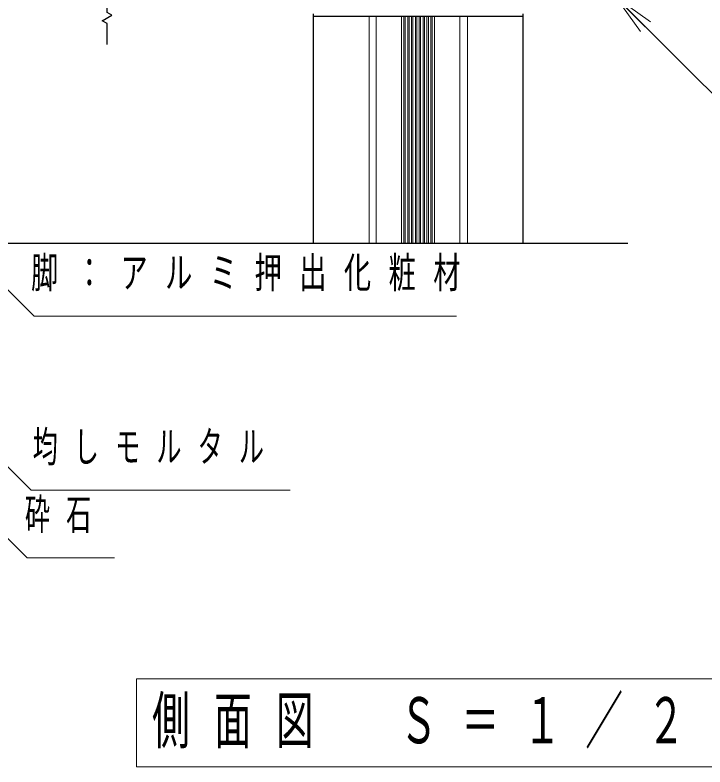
# Model space of a CAD drawing. Units: millimetres on the paper, scale 1:20. Extents: x -365 to 10, y -38 to 257.
# Drawn here: x -107.5 to -58.1, y 53.6 to 107.4 of the extents above; entities that cross this region are included whole.
import ezdxf

# ---------------------------------------------------------------- set-up
doc = ezdxf.new("R2010")
doc.units = ezdxf.units.MM
doc.layers.add('LY_1', color=7, linetype='Continuous', lineweight=25)
doc.styles.add('ＭＳ ゴシック', font='')
doc.styles.get('ＭＳ ゴシック').set_extended_font_data('MS Gothic')

msp = doc.modelspace()

# ---------------------------------------------------------------- linework, layer by layer
at = {"layer": 'LY_1', "lineweight": 13}
for p, q in [((-64.508, 108.645), (-62.387, 106.524)), ((-64.508, 108.645), (-62.033, 106.877)), ((-62.741, 106.17), (-64.508, 108.645)), ((-82.162, 107.277), (-82.162, 91.027)), ((-81.662, 107.277), (-81.662, 91.027)), ((-79.85, 107.277), (-79.85, 91.027)), ((-79.675, 107.277), (-79.675, 91.027)), ((-79.575, 107.277), (-79.575, 91.027)), ((-79.4, 107.277), (-79.4, 91.027)), ((-79.3, 107.277), (-79.3, 91.027)), ((-79.125, 107.277), (-79.125, 91.027)), ((-79.025, 107.277), (-79.025, 91.027)), ((-78.85, 107.277), (-78.85, 91.027)), ((-78.75, 107.277), (-78.75, 91.027)), ((-78.575, 107.277), (-78.575, 91.027)), ((-78.475, 107.277), (-78.475, 91.027)), ((-78.3, 107.277), (-78.3, 91.027)), ((-78.2, 107.277), (-78.2, 91.027)), ((-78.025, 107.277), (-78.025, 91.027)), ((-77.925, 107.277), (-77.925, 91.027)), ((-77.75, 107.277), (-77.75, 91.027)), ((-77.65, 107.277), (-77.65, 91.027)), ((-77.475, 107.277), (-77.475, 91.027)), ((-75.662, 107.277), (-75.662, 91.027)), ((-75.112, 107.277), (-75.112, 91.027)), ((-52.302, 59.863), (-98.802, 59.863)), ((-98.802, 59.863), (-98.802, 53.563)), ((-98.802, 53.563), (-52.302, 53.563))]:
    msp.add_line(p, q, dxfattribs=at)
at = {"layer": 'LY_1'}
for p, q in [((-86.162, 107.437), (-86.162, 91.027)), ((-86.162, 107.277), (-71.162, 107.277)), ((-71.162, 107.437), (-71.162, 91.027)), ((-115.662, 91.027), (-63.662, 91.027))]:
    msp.add_line(p, q, dxfattribs=at)
msp.add_lwpolyline([(-100.912, 105.261), (-100.912, 106.749), (-101.259, 106.949), (-100.566, 107.349), (-100.912, 107.549), (-100.912, 109.549), (-101.259, 109.749), (-100.566, 110.149), (-100.912, 110.349), (-100.912, 112.349), (-101.259, 112.549), (-100.566, 112.949), (-100.912, 113.149), (-100.912, 115.149), (-101.259, 115.349), (-100.566, 115.749), (-100.912, 115.949), (-100.912, 117.437)], dxfattribs=at)
at = {"layer": 'LY_1', "lineweight": 13}
for points in [[(-64.508, 108.645), (-56.023, 100.16), (-22.709, 100.16)], [(-116.048, 95.726), (-106.137, 85.815), (-75.901, 85.815)], [(-113.162, 80.186), (-106.337, 73.361), (-87.823, 73.361)], [(-113.162, 75.061), (-106.626, 68.525), (-100.378, 68.525)]]:
    msp.add_lwpolyline(points, dxfattribs=at)

# ---------------------------------------------------------------- texts
at = {"layer": 'LY_1', "style": 'ＭＳ ゴシック'}
for s, insert, char_height, attachment_point in [('\\T1.64;\\W0.65;脚：アルミ押出化粧材', (-106.35, 88.815), 2.199, 4), ('\\T1.64;\\W0.6;均しモルタル', (-106.24, 76.361), 2.199, 4), ('\\T1.64;\\W0.6;砕石', (-106.794, 71.525), 2.199, 4), ('\\T1.64;\\W0.6;側面図\u3000Ｓ＝１／２０', (-75.552, 56.713), 3.299, 5)]:
    msp.add_mtext(s, dxfattribs=dict(at, insert=insert, char_height=char_height, attachment_point=attachment_point))

doc.saveas('drawing.dxf')
